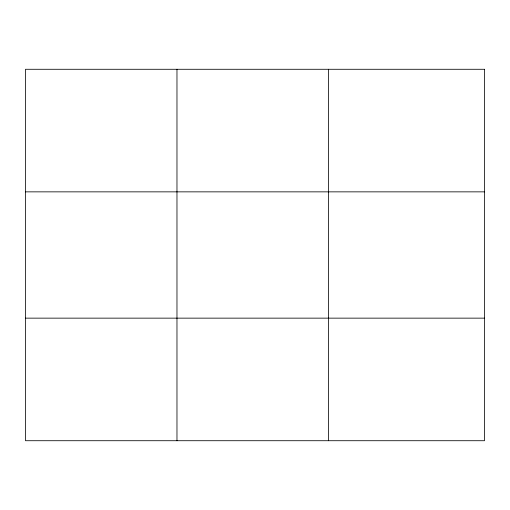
<?xml version="1.0" encoding="UTF-8"?>
<svg xmlns="http://www.w3.org/2000/svg" width="510" height="510" viewBox="0 0 510 510"><rect width="100%" height="100%" fill="white"/><g stroke="black" fill="none" stroke-linecap="round" stroke-linejoin="round"><path stroke-width="0.76" d="M176.97 69.284L176.97 440.716M328.44 69.284L328.44 440.716M25.5 191.856L484.5 191.856M25.5 318.144L484.5 318.144M484.5 69.284L484.5 440.716L25.5 440.716L25.5 69.284L484.5 69.284"/></g></svg>
